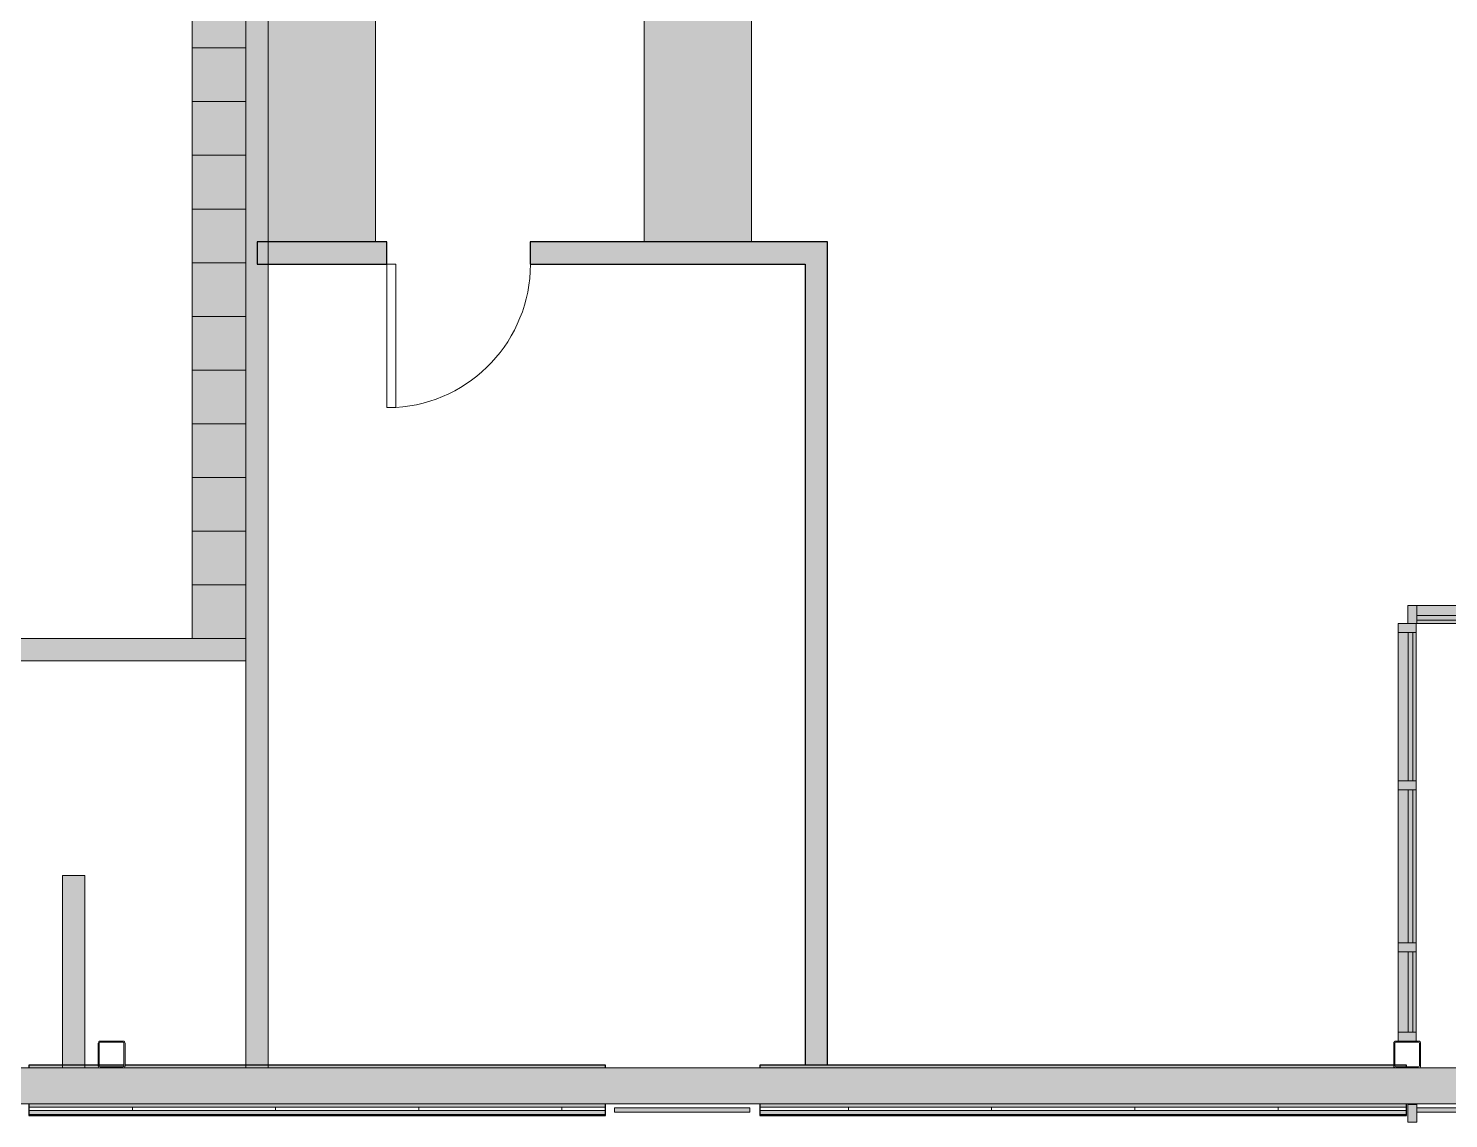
# Model space of a CAD drawing. Header units: inches. Extents: x 20461 to 27285, y -26063 to -19005.
# Drawn here: x 25672.8 to 25990.1, y -22798.6 to -22554.9 of the extents above; entities that cross this region are included whole.
import ezdxf

# ---------------------------------------------------------------- set-up
doc = ezdxf.new("R2010")
doc.units = ezdxf.units.IN
doc.header["$MEASUREMENT"] = 0
for name, color, linetype, lineweight in [('A-DOOR', 31, 'Continuous', 9), ('A-GLAZ-CURT', 52, 'Continuous', 9), ('A-GLAZ-CWMG', 51, 'Continuous', 9), ('A-WALL', 113, 'Continuous', 9), ('A-WALL-PATT', 111, 'Continuous', 25), ('C-BLDG-PADS', 91, 'Continuous', 9), ('I-FURN', 30, 'Continuous', 9), ('I-WALL', 2, 'Continuous', 9), ('L-SITE-WALL', 31, 'Continuous', 9), ('Q-CASE', 31, 'Continuous', 9), ('S-BEAM', 12, 'Continuous', 9), ('S-COLS', 52, 'Continuous', 9)]:
    doc.layers.add(name, color=color, linetype=linetype, lineweight=lineweight)
pattern_1 = [(0, (0, 0), (0, 32), []), (90, (0, 0), (-32, 2e-15), [])]

# ---------------------------------------------------------------- blocks, each defined once
blk = doc.blocks.new('Locker-Double Stacked-12_ x 12_-2317-12_ x 12_-2317 - Locker-Double Stacked-12_ x 12_-2317-300089 - 2696-300533-Site Plan - Phase 1')
at = {"layer": 'I-FURN'}
blk.add_hatch(color=251, dxfattribs=at).paths.add_polyline_path([(0, 0), (12, 0), (12, 12), (0, 12), (0, 5.04)], flags=0)
at = {"layer": 'I-FURN', "color": 7}
for p, q in [((0, 12), (0, 0)), ((12, 12), (0, 12)), ((12, 0), (12, 12)), ((0, 0), (12, 0))]:
    blk.add_line(p, q, dxfattribs=at)
blk = doc.blocks.new('Locker-Double Stacked-12_ x 12_-2318-12_ x 12_-2318 - Locker-Double Stacked-12_ x 12_-2318-300096 - 2980-300535-Site Plan - Phase 1')
at = {"layer": 'I-FURN'}
blk.add_hatch(color=251, dxfattribs=at).paths.add_polyline_path([(5.2, 0), (12, 0), (12, 12), (0, 12), (0, 0)], flags=0)
at = {"layer": 'I-FURN', "color": 7}
for p, q in [((0, 12), (0, 0)), ((12, 12), (0, 12)), ((12, 0), (12, 12)), ((0, 0), (12, 0))]:
    blk.add_line(p, q, dxfattribs=at)
blk = doc.blocks.new('Locker-Double Stacked-12_ x 12_-2319-12_ x 12_-2319 - Locker-Double Stacked-12_ x 12_-2319-300103 - 3264-300537-Site Plan - Phase 1')
at = {"layer": 'I-FURN'}
blk.add_hatch(color=251, dxfattribs=at).paths.add_polyline_path([(5.2, 0), (12, 0), (12, 12), (0, 12), (0, 0)], flags=0)
at = {"layer": 'I-FURN', "color": 7}
for p, q in [((0, 12), (0, 0)), ((12, 12), (0, 12)), ((12, 0), (12, 12)), ((0, 0), (12, 0))]:
    blk.add_line(p, q, dxfattribs=at)
blk = doc.blocks.new('Locker-Double Stacked-12_ x 12_-2320-12_ x 12_-2320 - Locker-Double Stacked-12_ x 12_-2320-300110 - 3548-300539-Site Plan - Phase 1')
at = {"layer": 'I-FURN'}
blk.add_hatch(color=251, dxfattribs=at).paths.add_polyline_path([(5.2, 0), (12, 0), (12, 12), (0, 12), (0, 0)], flags=0)
at = {"layer": 'I-FURN', "color": 7}
for p, q in [((0, 12), (0, 0)), ((12, 12), (0, 12)), ((12, 0), (12, 12)), ((0, 0), (12, 0))]:
    blk.add_line(p, q, dxfattribs=at)
blk = doc.blocks.new('Locker-Double Stacked-12_ x 12_-2321-12_ x 12_-2321 - Locker-Double Stacked-12_ x 12_-2321-300117 - 3832-300541-Site Plan - Phase 1')
at = {"layer": 'I-FURN'}
blk.add_hatch(color=251, dxfattribs=at).paths.add_polyline_path([(5.2, 0), (12, 0), (12, 12), (0, 12), (0, 0)], flags=0)
at = {"layer": 'I-FURN', "color": 7}
for p, q in [((0, 12), (0, 0)), ((12, 12), (0, 12)), ((12, 0), (12, 12)), ((0, 0), (12, 0))]:
    blk.add_line(p, q, dxfattribs=at)
blk = doc.blocks.new('Locker-Double Stacked-12_ x 12_-2322-12_ x 12_-2322 - Locker-Double Stacked-12_ x 12_-2322-300124 - 4116-300543-Site Plan - Phase 1')
at = {"layer": 'I-FURN'}
blk.add_hatch(color=251, dxfattribs=at).paths.add_polyline_path([(5.2, 0), (12, 0), (12, 12), (0, 12), (0, 0)], flags=0)
at = {"layer": 'I-FURN', "color": 7}
for p, q in [((0, 12), (0, 0)), ((12, 12), (0, 12)), ((12, 0), (12, 12)), ((0, 0), (12, 0))]:
    blk.add_line(p, q, dxfattribs=at)
blk = doc.blocks.new('Locker-Double Stacked-12_ x 12_-2324-12_ x 12_-2324 - Locker-Double Stacked-12_ x 12_-2324-300131 - 4400-300545-Site Plan - Phase 1')
at = {"layer": 'I-FURN'}
blk.add_hatch(color=251, dxfattribs=at).paths.add_polyline_path([(5.2, 0), (12, 0), (12, 12), (0, 12), (0, 0)], flags=0)
at = {"layer": 'I-FURN', "color": 7}
for p, q in [((0, 12), (0, 0)), ((12, 12), (0, 12)), ((12, 0), (12, 12)), ((0, 0), (12, 0))]:
    blk.add_line(p, q, dxfattribs=at)
blk = doc.blocks.new('Locker-Double Stacked-12_ x 12_-2325-12_ x 12_-2325 - Locker-Double Stacked-12_ x 12_-2325-300138 - 4684-300547-Site Plan - Phase 1')
at = {"layer": 'I-FURN'}
blk.add_hatch(color=251, dxfattribs=at).paths.add_polyline_path([(5.2, 0), (12, 0), (12, 12), (0, 12), (0, 0)], flags=0)
at = {"layer": 'I-FURN', "color": 7}
for p, q in [((0, 12), (0, 0)), ((12, 12), (0, 12)), ((12, 0), (12, 12)), ((0, 0), (12, 0))]:
    blk.add_line(p, q, dxfattribs=at)
blk = doc.blocks.new('Locker-Double Stacked-12_ x 12_-2326-12_ x 12_-2326 - Locker-Double Stacked-12_ x 12_-2326-300145 - 4968-300549-Site Plan - Phase 1')
at = {"layer": 'I-FURN'}
blk.add_hatch(color=251, dxfattribs=at).paths.add_polyline_path([(5.2, 0), (12, 0), (12, 12), (0, 12), (0, 0)], flags=0)
at = {"layer": 'I-FURN', "color": 7}
for p, q in [((0, 12), (0, 0)), ((12, 12), (0, 12)), ((12, 0), (12, 12)), ((0, 0), (12, 0))]:
    blk.add_line(p, q, dxfattribs=at)
blk = doc.blocks.new('Locker-Double Stacked-12_ x 12_-2327-12_ x 12_-2327 - Locker-Double Stacked-12_ x 12_-2327-300152 - 5252-300551-Site Plan - Phase 1')
at = {"layer": 'I-FURN'}
blk.add_hatch(color=251, dxfattribs=at).paths.add_polyline_path([(5.2, 0), (12, 0), (12, 12), (0, 12), (0, 0)], flags=0)
at = {"layer": 'I-FURN', "color": 7}
for p, q in [((0, 12), (0, 0)), ((12, 12), (0, 12)), ((12, 0), (12, 12)), ((0, 0), (12, 0))]:
    blk.add_line(p, q, dxfattribs=at)
blk = doc.blocks.new('Locker-Double Stacked-12_ x 12_-2328-12_ x 12_-2328 - Locker-Double Stacked-12_ x 12_-2328-300159 - 5536-300553-Site Plan - Phase 1')
at = {"layer": 'I-FURN'}
blk.add_hatch(color=251, dxfattribs=at).paths.add_polyline_path([(5.2, 0), (12, 0), (12, 12), (0, 12), (0, 0)], flags=0)
at = {"layer": 'I-FURN', "color": 7}
for p, q in [((0, 12), (0, 0)), ((12, 12), (0, 12)), ((12, 0), (12, 12)), ((0, 0), (12, 0))]:
    blk.add_line(p, q, dxfattribs=at)
blk = doc.blocks.new('Locker-Double Stacked-12_ x 12_-2329-12_ x 12_-2329 - Locker-Double Stacked-12_ x 12_-2329-300166 - 5820-300555-Site Plan - Phase 1')
at = {"layer": 'I-FURN'}
blk.add_hatch(color=251, dxfattribs=at).paths.add_polyline_path([(5.2, 0), (12, 0), (12, 12), (0, 12), (0, 0)], flags=0)
at = {"layer": 'I-FURN', "color": 7}
for p, q in [((0, 12), (0, 0)), ((12, 12), (0, 12)), ((12, 0), (12, 12)), ((0, 0), (12, 0))]:
    blk.add_line(p, q, dxfattribs=at)
blk = doc.blocks.new('Locker Rooms_MASTER_ifc-1-Site Plan - Phase 1')
at = {"layer": 'A-WALL'}
for points in [[(25721.39, -22787.3), (25726.39, -22787.3), (25726.39, -22363.99), (25721.39, -22363.99), (25721.39, -22773.58)], [(25721.39, -22696.3), (25721.39, -22691.3), (25644.89, -22691.3), (25644.89, -22696.3), (25714.59, -22696.3)], [(25685.39, -22787.3), (25685.39, -22744.3), (25680.39, -22744.3), (25680.39, -22787.3)]]:
    blk.add_hatch(color=57, dxfattribs=at).paths.add_polyline_path(points, flags=0)
at = {"layer": 'A-WALL', "color": 7}
for p, q in [((25726.39, -22787.35), (25726.39, -22363.99)), ((25709.39, -22691.3), (25644.89, -22691.3)), ((25721.39, -22691.3), (25721.39, -22787.35)), ((25721.39, -22696.3), (25721.39, -22691.3)), ((25644.89, -22696.3), (25721.39, -22696.3)), ((25680.39, -22744.3), (25680.39, -22787.33)), ((25685.39, -22744.3), (25680.39, -22744.3)), ((25685.39, -22787.33), (25685.39, -22744.3))]:
    blk.add_line(p, q, dxfattribs=at)
at = {"lineweight": 9}
for name, p in [('Locker-Double Stacked-12_ x 12_-2317-12_ x 12_-2317 - Locker-Double Stacked-12_ x 12_-2317-300089 - 2696-300533-Site Plan - Phase 1', (25709.39, -22559.3)), ('Locker-Double Stacked-12_ x 12_-2318-12_ x 12_-2318 - Locker-Double Stacked-12_ x 12_-2318-300096 - 2980-300535-Site Plan - Phase 1', (25709.39, -22571.3)), ('Locker-Double Stacked-12_ x 12_-2319-12_ x 12_-2319 - Locker-Double Stacked-12_ x 12_-2319-300103 - 3264-300537-Site Plan - Phase 1', (25709.39, -22583.3)), ('Locker-Double Stacked-12_ x 12_-2320-12_ x 12_-2320 - Locker-Double Stacked-12_ x 12_-2320-300110 - 3548-300539-Site Plan - Phase 1', (25709.39, -22595.3)), ('Locker-Double Stacked-12_ x 12_-2321-12_ x 12_-2321 - Locker-Double Stacked-12_ x 12_-2321-300117 - 3832-300541-Site Plan - Phase 1', (25709.39, -22607.3)), ('Locker-Double Stacked-12_ x 12_-2322-12_ x 12_-2322 - Locker-Double Stacked-12_ x 12_-2322-300124 - 4116-300543-Site Plan - Phase 1', (25709.39, -22619.3)), ('Locker-Double Stacked-12_ x 12_-2324-12_ x 12_-2324 - Locker-Double Stacked-12_ x 12_-2324-300131 - 4400-300545-Site Plan - Phase 1', (25709.39, -22631.3)), ('Locker-Double Stacked-12_ x 12_-2325-12_ x 12_-2325 - Locker-Double Stacked-12_ x 12_-2325-300138 - 4684-300547-Site Plan - Phase 1', (25709.39, -22643.3)), ('Locker-Double Stacked-12_ x 12_-2326-12_ x 12_-2326 - Locker-Double Stacked-12_ x 12_-2326-300145 - 4968-300549-Site Plan - Phase 1', (25709.39, -22655.3)), ('Locker-Double Stacked-12_ x 12_-2327-12_ x 12_-2327 - Locker-Double Stacked-12_ x 12_-2327-300152 - 5252-300551-Site Plan - Phase 1', (25709.39, -22667.3)), ('Locker-Double Stacked-12_ x 12_-2328-12_ x 12_-2328 - Locker-Double Stacked-12_ x 12_-2328-300159 - 5536-300553-Site Plan - Phase 1', (25709.39, -22679.3)), ('Locker-Double Stacked-12_ x 12_-2329-12_ x 12_-2329 - Locker-Double Stacked-12_ x 12_-2329-300166 - 5820-300555-Site Plan - Phase 1', (25709.39, -22691.3))]:
    blk.add_blockref(name, p, dxfattribs=at)
blk = doc.blocks.new('HSS-Hollow Structural Section-Column - HSS6X6X1_4-V8-Site Plan - Phase 1')
at = {"layer": 'S-COLS', "lineweight": 15}
for p, q in [((-3, 2.534), (-3, -2.534)), ((-2.767, -2.534), (-2.767, 2.534)), ((2.534, 3), (-2.534, 3)), ((-2.534, 2.767), (2.534, 2.767)), ((2.767, 2.534), (2.767, -2.534)), ((3, -2.534), (3, 2.534)), ((2.534, -2.767), (-2.534, -2.767)), ((-2.534, -3), (2.534, -3))]:
    blk.add_line(p, q, dxfattribs=at)
for centre, radius, start, end in [((-2.534, 2.534), 0.466, 90, 180), ((-2.534, 2.534), 0.233, 90, 180), ((2.534, 2.534), 0.466, 360, 90), ((2.534, 2.534), 0.233, 0, 90), ((-2.534, -2.534), 0.466, 180, 270), ((-2.534, -2.534), 0.233, 180, 270), ((2.534, -2.534), 0.466, 270, 360), ((2.534, -2.534), 0.233, 270, 360)]:
    blk.add_arc(centre, radius, start, end, dxfattribs=at)
blk = doc.blocks.new('HSS-Hollow Structural Section-Column - HSS6X6X1_4-V9-Site Plan - Phase 1')
at = {"layer": 'S-COLS', "lineweight": 15}
for p, q in [((-3, 2.534), (-3, -2.534)), ((-2.767, -2.534), (-2.767, 2.534)), ((2.534, 3), (-2.534, 3)), ((-2.534, 2.767), (2.534, 2.767)), ((2.767, 2.534), (2.767, -2.534)), ((3, -2.534), (3, 2.534)), ((2.534, -2.767), (-2.534, -2.767)), ((-2.534, -3), (2.534, -3))]:
    blk.add_line(p, q, dxfattribs=at)
for centre, radius, start, end in [((-2.534, 2.534), 0.466, 90, 180), ((-2.534, 2.534), 0.233, 90, 180), ((2.534, 2.534), 0.466, 360, 90), ((2.534, 2.534), 0.233, 0, 90), ((-2.534, -2.534), 0.466, 180, 270), ((-2.534, -2.534), 0.233, 180, 270), ((2.534, -2.534), 0.466, 270, 360), ((2.534, -2.534), 0.233, 270, 360)]:
    blk.add_arc(centre, radius, start, end, dxfattribs=at)
blk = doc.blocks.new('Casework 1 - Casework 1-456223-Site Plan - Phase 1')
at = {"layer": 'Q-CASE'}
h = blk.add_hatch(color=256, dxfattribs=at)
h.paths.add_polyline_path([(25810.39, -22590.66), (25834.39, -22590.66), (25834.39, -22419.55), (25810.39, -22419.55), (25810.39, -22542.26)], flags=0)
h.paths.add_polyline_path([(25750.39, -22590.66), (25750.39, -22371.55), (25834.39, -22371.55), (25834.39, -22347.55), (25726.39, -22347.55), (25726.39, -22590.66)], flags=0)
for p, q in [((25834.39, -22347.55), (25726.39, -22347.55)), ((25834.39, -22371.55), (25834.39, -22347.55)), ((25750.39, -22590.66), (25750.39, -22371.55)), ((25750.39, -22371.55), (25834.39, -22371.55)), ((25834.39, -22419.55), (25810.39, -22419.55)), ((25810.39, -22419.55), (25810.39, -22590.66)), ((25834.39, -22590.66), (25834.39, -22419.55))]:
    blk.add_line(p, q, dxfattribs=at)
blk = doc.blocks.new('Single-Flush - 32_ x 84_-489871-Site Plan - Phase 1')
at = {"layer": 'A-DOOR', "lineweight": 13}
for p, q in [((14, 2.5), (14, 34.5)), ((16, 34.5), (14, 34.5)), ((16, 2.5), (16, 34.5)), ((16, 2.5), (14, 2.5))]:
    blk.add_line(p, q, dxfattribs=at)
at = {"layer": 'A-DOOR'}
blk.add_arc((16, 2.5), 32.07, 93.5759, 180, dxfattribs=at)
blk = doc.blocks.new('Girt_C - 8_D-757212-Site Plan - Phase 1')
at = {"layer": 'S-BEAM'}
for points in [[(26266.89, -22787.49), (26266.89, -22787.3), (24627.39, -22787.4), (24627.39, -22787.49), (26163.21, -22787.49)], [(26266.89, -22795.12), (26266.89, -22787.49), (24627.39, -22787.49), (24627.39, -22795.12), (26163.21, -22795.12)], [(26266.89, -22795.3), (26266.89, -22795.12), (24627.39, -22795.21), (24627.39, -22795.3), (26163.21, -22795.3)]]:
    blk.add_hatch(color=256, dxfattribs=at).paths.add_polyline_path(points, flags=0)
for p, q in [((25688.86, -22787.3), (25404.42, -22787.3)), ((25978.36, -22787.3), (25693.92, -22787.3)), ((26266.89, -22787.3), (25983.42, -22787.3)), ((24627.39, -22795.3), (26266.89, -22795.3))]:
    blk.add_line(p, q, dxfattribs=at)
blk = doc.blocks.new('System Panel - Glazed-827451-Site Plan - Phase 1')
at = {"layer": 'A-GLAZ-CURT', "transparency": 33554649}
blk.add_hatch(color=256, dxfattribs=at).paths.add_polyline_path([(-16.53, 0.25), (16.53, 0.25), (16.53, 1.25), (-16.53, 1.25)], flags=0)
at = {"layer": 'A-GLAZ-CURT'}
for p, q in [((16.53, 1.25), (-16.53, 1.25)), ((-16.53, 1.25), (-16.53, 0.25)), ((-16.53, 0.25), (-16.53, 1.25)), ((16.53, 1.25), (-16.53, 1.25)), ((-16.53, 0.25), (16.53, 0.25)), ((-16.53, 0.25), (16.53, 0.25)), ((16.53, 0.25), (16.53, 1.25)), ((16.53, 1.25), (16.53, 0.25))]:
    blk.add_line(p, q, dxfattribs=at)
blk = doc.blocks.new('Rectangular Mullion - Rectangular Mullion 1-827460-Site Plan - Phase 1')
at = {"layer": 'A-GLAZ-CWMG'}
blk.add_hatch(color=256, dxfattribs=at).paths.add_polyline_path([(-2, 2), (-2, -2), (0, -2), (0, 2)], flags=0)
at = {"layer": 'A-GLAZ-CWMG', "lineweight": 13}
for p, q in [((0, 2), (-2, 2)), ((-2, 2), (-2, -2)), ((0, -2), (0, 2)), ((-2, -2), (0, -2))]:
    blk.add_line(p, q, dxfattribs=at)
blk = doc.blocks.new('System Panel - Glazed-V29-Site Plan - Phase 1')
at = {"layer": 'A-GLAZ-CURT', "transparency": 33554649}
blk.add_hatch(color=256, dxfattribs=at).paths.add_polyline_path([(-16.53, 1.25), (-16.53, 0.25), (16.53, 0.25), (16.53, 1.25)], flags=0)
at = {"layer": 'A-GLAZ-CURT'}
for p, q in [((16.53, 1.25), (-16.53, 1.25)), ((-16.53, 1.25), (-16.53, 0.25)), ((-16.53, 0.25), (-16.53, 1.25)), ((16.53, 1.25), (-16.53, 1.25)), ((-16.53, 0.25), (16.53, 0.25)), ((-16.53, 0.25), (16.53, 0.25)), ((16.53, 0.25), (16.53, 1.25)), ((16.53, 1.25), (16.53, 0.25))]:
    blk.add_line(p, q, dxfattribs=at)
blk = doc.blocks.new('Rectangular Mullion - Rectangular Mullion 1-771670-Site Plan - Phase 1')
at = {"layer": 'A-GLAZ-CWMG'}
h = blk.add_hatch(color=256, dxfattribs=at)
h.paths.add_polyline_path([(25983.02, -22687.93), (26016.08, -22687.93), (26016.08, -22687.18), (25983.02, -22687.18)], flags=0)
h.paths.add_polyline_path([(25983.02, -22686.18), (26016.08, -22686.18), (26016.08, -22683.93), (25983.02, -22683.93)], flags=0)
blk.add_hatch(color=256, dxfattribs=at).paths.add_polyline_path([(26016.08, -22687.18), (26016.08, -22686.18), (25983.02, -22686.18), (25983.02, -22687.18)], flags=0)
for p, q in [((25983.02, -22683.93), (26016.08, -22683.93)), ((25983.02, -22687.93), (26016.08, -22687.93))]:
    blk.add_line(p, q, dxfattribs=at)
blk = doc.blocks.new('Rectangular Mullion - Rectangular Mullion 1-827472-Site Plan - Phase 1')
at = {"layer": 'A-GLAZ-CWMG'}
blk.add_hatch(color=256, dxfattribs=at).paths.add_polyline_path([(-2, -2), (-2, 2), (0, 2), (0, -2)], flags=0)
at = {"layer": 'A-GLAZ-CWMG', "lineweight": 13}
for p, q in [((-2, 2), (0, 2)), ((-2, -2), (-2, 2)), ((0, 2), (0, -2)), ((0, -2), (-2, -2))]:
    blk.add_line(p, q, dxfattribs=at)
blk = doc.blocks.new('System Panel - Glazed-V32-Site Plan - Phase 1')
at = {"layer": 'A-GLAZ-CURT', "transparency": 33554649}
blk.add_hatch(color=256, dxfattribs=at).paths.add_polyline_path([(16.59, 1.25), (-16.59, 1.25), (-16.59, 0.25), (16.59, 0.25)], flags=0)
at = {"layer": 'A-GLAZ-CURT'}
for p, q in [((16.59, 1.25), (-16.59, 1.25)), ((-16.59, 1.25), (-16.59, 0.25)), ((-16.59, 0.25), (-16.59, 1.25)), ((16.59, 1.25), (-16.59, 1.25)), ((-16.59, 0.25), (16.59, 0.25)), ((-16.59, 0.25), (16.59, 0.25)), ((16.59, 0.25), (16.59, 1.25)), ((16.59, 1.25), (16.59, 0.25))]:
    blk.add_line(p, q, dxfattribs=at)
blk = doc.blocks.new('System Panel - Glazed-V28-Site Plan - Phase 1')
at = {"layer": 'A-GLAZ-CURT', "transparency": 33554649}
blk.add_hatch(color=256, dxfattribs=at).paths.add_polyline_path([(-17.09, 0.25), (17.09, 0.25), (17.09, 1.25), (-17.09, 1.25)], flags=0)
at = {"layer": 'A-GLAZ-CURT'}
for p, q in [((17.09, 1.25), (-17.09, 1.25)), ((-17.09, 1.25), (-17.09, 0.25)), ((-17.09, 0.25), (-17.09, 1.25)), ((17.09, 1.25), (-17.09, 1.25)), ((-17.09, 0.25), (17.09, 0.25)), ((-17.09, 0.25), (17.09, 0.25)), ((17.09, 0.25), (17.09, 1.25)), ((17.09, 1.25), (17.09, 0.25))]:
    blk.add_line(p, q, dxfattribs=at)
blk = doc.blocks.new('System Panel - Glazed-836903-Site Plan - Phase 1')
at = {"layer": 'A-GLAZ-CURT', "transparency": 33554649}
blk.add_hatch(color=256, dxfattribs=at).paths.add_polyline_path([(9, 1.25), (-9, 1.25), (-9, 0.25), (9, 0.25)], flags=0)
at = {"layer": 'A-GLAZ-CURT'}
for p, q in [((9, 1.25), (-9, 1.25)), ((-9, 1.25), (-9, 0.25)), ((-9, 0.25), (-9, 1.25)), ((9, 1.25), (-9, 1.25)), ((-9, 0.25), (9, 0.25)), ((-9, 0.25), (9, 0.25)), ((9, 0.25), (9, 1.25)), ((9, 1.25), (9, 0.25))]:
    blk.add_line(p, q, dxfattribs=at)
blk = doc.blocks.new('Rectangular Mullion - Rectangular Mullion 1-V33-Site Plan - Phase 1')
at = {"layer": 'A-GLAZ-CWMG'}
h = blk.add_hatch(color=256, dxfattribs=at)
h.paths.add_polyline_path([(25981.14, -22723.12), (25981.14, -22689.93), (25978.89, -22689.93), (25978.89, -22723.12), (25981.02, -22723.12)], flags=0)
h.paths.add_polyline_path([(25982.89, -22723.12), (25982.89, -22689.93), (25982.14, -22689.93), (25982.14, -22723.12)], flags=0)
blk.add_hatch(color=256, dxfattribs=at).paths.add_polyline_path([(25982.14, -22723.12), (25982.14, -22689.93), (25981.14, -22689.93), (25981.14, -22723.12)], flags=0)
for p, q in [((25978.89, -22723.12), (25978.89, -22689.93)), ((25982.89, -22723.12), (25982.89, -22689.93))]:
    blk.add_line(p, q, dxfattribs=at)
blk = doc.blocks.new('Rectangular Mullion - Rectangular Mullion 1-V16-Site Plan - Phase 1')
at = {"layer": 'A-GLAZ-CWMG'}
h = blk.add_hatch(color=256, dxfattribs=at)
h.paths.add_polyline_path([(24462.02, -22364.05), (24496.2, -22364.05), (24496.2, -22363.3), (24462.02, -22363.3)], flags=0)
h.paths.add_polyline_path([(24462.02, -22362.3), (24496.2, -22362.3), (24496.2, -22360.05), (24462.02, -22360.05)], flags=0)
blk.add_hatch(color=256, dxfattribs=at).paths.add_polyline_path([(24496.2, -22363.3), (24496.2, -22362.3), (24462.02, -22362.3), (24462.02, -22363.3)], flags=0)
for p, q in [((24462.02, -22360.05), (24496.2, -22360.05)), ((24462.02, -22364.05), (24496.2, -22364.05))]:
    blk.add_line(p, q, dxfattribs=at)
blk = doc.blocks.new('Rectangular Mullion - Rectangular Mullion 1-784806-Site Plan - Phase 1')
at = {"layer": 'A-GLAZ-CWMG'}
h = blk.add_hatch(color=256, dxfattribs=at)
h.paths.add_polyline_path([(25981.14, -22779.3), (25981.14, -22761.3), (25978.89, -22761.3), (25978.89, -22779.3)], flags=0)
h.paths.add_polyline_path([(25982.89, -22779.3), (25982.89, -22761.3), (25982.14, -22761.3), (25982.14, -22779.3)], flags=0)
blk.add_hatch(color=256, dxfattribs=at).paths.add_polyline_path([(25982.14, -22779.3), (25982.14, -22761.3), (25981.14, -22761.3), (25981.14, -22779.3)], flags=0)
for p, q in [((25978.89, -22779.3), (25978.89, -22761.3)), ((25982.89, -22779.3), (25982.89, -22761.3))]:
    blk.add_line(p, q, dxfattribs=at)
blk = doc.blocks.new('Rectangular Mullion - Rectangular Mullion 1-V34-Site Plan - Phase 1')
at = {"layer": 'A-GLAZ-CWMG'}
blk.add_hatch(color=256, dxfattribs=at).paths.add_polyline_path([(0, -2), (-2, -2), (-2, 2), (0, 2)], flags=0)
at = {"layer": 'A-GLAZ-CWMG', "lineweight": 13}
for p, q in [((-2, 2), (0, 2)), ((-2, -2), (-2, 2)), ((0, -2), (-2, -2))]:
    blk.add_line(p, q, dxfattribs=at)
blk = doc.blocks.new('Rectangular Mullion - Rectangular Mullion 1-836905-Site Plan - Phase 1')
at = {"layer": 'A-GLAZ-CWMG'}
blk.add_hatch(color=256, dxfattribs=at).paths.add_polyline_path([(-2, -2), (0, -2), (0, 2), (-2, 2)], flags=0)
at = {"layer": 'A-GLAZ-CWMG', "lineweight": 13}
for p, q in [((0, 2), (-2, 2)), ((-2, 2), (-2, -2)), ((0, -2), (0, 2)), ((-2, -2), (0, -2))]:
    blk.add_line(p, q, dxfattribs=at)
blk = doc.blocks.new('Rectangular Mullion - Rectangular Mullion 1-827470-Site Plan - Phase 1')
at = {"layer": 'A-GLAZ-CWMG'}
blk.add_hatch(color=256, dxfattribs=at).paths.add_polyline_path([(-1, 2), (1, 2), (1, -2), (-1, -2)], flags=0)
at = {"layer": 'A-GLAZ-CWMG', "lineweight": 13}
for p, q in [((-1, 2), (1, 2)), ((-1, -2), (-1, 2)), ((1, 2), (1, -2)), ((1, -2), (-1, -2))]:
    blk.add_line(p, q, dxfattribs=at)
blk = doc.blocks.new('System Panel - Glazed-827476-Site Plan - Phase 1')
at = {"layer": 'A-GLAZ-CURT', "transparency": 33554649}
blk.add_hatch(color=256, dxfattribs=at).paths.add_polyline_path([(15.12, 0.25), (15.12, 1.25), (-15.12, 1.25), (-15.12, 0.25), (2.59, 0.25)], flags=0)
at = {"layer": 'A-GLAZ-CURT'}
for p, q in [((15.12, 1.25), (-15.12, 1.25)), ((-15.12, 1.25), (-15.12, 0.25)), ((-15.12, 0.25), (-15.12, 1.25)), ((15.12, 1.25), (-15.12, 1.25)), ((-15.12, 0.25), (15.12, 0.25)), ((-15.12, 0.25), (15.12, 0.25)), ((15.12, 0.25), (15.12, 1.25)), ((15.12, 1.25), (15.12, 0.25))]:
    blk.add_line(p, q, dxfattribs=at)

msp = doc.modelspace()

# ---------------------------------------------------------------- hatches: boundary and pattern name
at = {"layer": 'A-WALL-PATT', "lineweight": 9}
h = msp.add_hatch(dxfattribs=at)
h.set_pattern_fill('FP_8', color=256, style=0, pattern_type=2)
h.set_pattern_definition(pattern_1)
h.paths.add_polyline_path([(25672.890225, -22796.80281), (25801.765225, -22796.80281), (25801.765225, -22796.05281), (25672.890225, -22796.05281)], flags=0)
h = msp.add_hatch(dxfattribs=at)
h.set_pattern_fill('FP_8', color=256, style=0, pattern_type=2)
h.set_pattern_definition(pattern_1)
h.paths.add_polyline_path([(25836.265225, -22796.80281), (25980.765225, -22796.80281), (25980.765225, -22796.05281), (25836.265225, -22796.05281)], flags=0)
at = {"layer": 'C-BLDG-PADS', "lineweight": 5}
h = msp.add_hatch(color=256, dxfattribs=at)
h.paths.add_polyline_path([(25803.765225, -22797.17781), (25834.015225, -22797.17781), (25834.015225, -22796.17781), (25803.765225, -22796.17781), (25803.765225, -22796.80281)], flags=0)
h.paths.add_polyline_path([(26281.202725, -22797.17781), (26281.515225, -22797.17781), (26281.515225, -22796.17781), (26271.390225, -22796.17781), (26271.390225, -22797.17781), (26281.20127, -22797.17781)], flags=0)
h.paths.add_polyline_path([(26160.827725, -22797.17781), (26160.827725, -22796.17781), (26126.640225, -22796.17781), (26126.640225, -22797.17781), (26127.640225, -22797.17781)], flags=0)
h.paths.add_polyline_path([(26090.452725, -22797.17781), (26124.640225, -22797.17781), (26124.640225, -22796.17781), (26090.452725, -22796.17781)], flags=0)
h.paths.add_polyline_path([(26197.015225, -22797.17781), (26197.015225, -22796.17781), (26162.827725, -22796.17781), (26162.827725, -22797.17781), (26163.214247, -22797.17781)], flags=0)
h.paths.add_polyline_path([(26016.077725, -22797.17781), (26016.077725, -22796.17781), (25983.015225, -22796.17781), (25983.015225, -22797.17781), (25994.980247, -22797.17781)], flags=0)
h.paths.add_polyline_path([(26233.202725, -22797.17781), (26233.202725, -22796.17781), (26199.015225, -22796.17781), (26199.015225, -22797.17781)], flags=0)
h.paths.add_polyline_path([(26269.390225, -22797.17781), (26269.390225, -22796.17781), (26235.202725, -22796.17781), (26235.202725, -22797.17781), (26266.890225, -22797.17781)], flags=0)
h.paths.add_polyline_path([(25080.015225, -22797.17781), (25110.265225, -22797.17781), (25110.265225, -22796.17781), (25080.015225, -22796.17781), (25080.015225, -22796.80281)], flags=0)
h.paths.add_polyline_path([(23584.265225, -22797.17781), (23614.515225, -22797.17781), (23614.515225, -22796.17781), (23584.265225, -22796.17781), (23584.265225, -22796.80281)], flags=0)
h.paths.add_polyline_path([(22812.265225, -22797.17781), (22842.515225, -22797.17781), (22842.515225, -22796.17781), (22812.265225, -22796.17781), (22812.265225, -22796.80281)], flags=0)
h.paths.add_polyline_path([(24208.577725, -22797.17781), (24241.765225, -22797.17781), (24241.765225, -22796.17781), (24208.577725, -22796.17781)], flags=0)
h.paths.add_polyline_path([(24170.390225, -22797.17781), (24170.390225, -22796.17781), (24136.202725, -22796.17781), (24136.202725, -22797.17781), (24144.406247, -22797.17781)], flags=0)
h.paths.add_polyline_path([(24101.265225, -22797.17781), (24134.202725, -22797.17781), (24134.202725, -22796.17781), (24101.265225, -22796.17781), (24101.265225, -22796.80281)], flags=0)
h.paths.add_polyline_path([(22069.452725, -22797.17781), (22095.765225, -22797.17781), (22095.765225, -22796.17781), (22061.577725, -22796.17781), (22061.577725, -22797.17781), (22068.995387, -22797.17781)], flags=0)
h.paths.add_polyline_path([(22206.327725, -22797.17781), (22240.515225, -22797.17781), (22240.515225, -22796.17781), (22206.327725, -22796.17781)], flags=0)
h.paths.add_polyline_path([(22421.452725, -22797.17781), (22421.452725, -22796.17781), (22387.265225, -22796.17781), (22387.265225, -22797.17781)], flags=0)
h.paths.add_polyline_path([(22456.515225, -22797.17781), (22456.515225, -22796.17781), (22423.452725, -22796.17781), (22423.452725, -22797.17781)], flags=0)
h.paths.add_polyline_path([(22097.765225, -22797.17781), (22131.952725, -22797.17781), (22131.952725, -22796.17781), (22097.765225, -22796.17781)], flags=0)
h.paths.add_polyline_path([(22242.515225, -22797.17781), (22276.702725, -22797.17781), (22276.702725, -22796.17781), (22242.515225, -22796.17781)], flags=0)
h.paths.add_polyline_path([(22278.702725, -22797.17781), (22312.890225, -22797.17781), (22312.890225, -22796.17781), (22278.702725, -22796.17781)], flags=0)
h.paths.add_polyline_path([(22204.327725, -22797.17781), (22204.327725, -22796.17781), (22170.140225, -22796.17781), (22170.140225, -22797.17781)], flags=0)
h.paths.add_polyline_path([(22314.890225, -22797.17781), (22349.077725, -22797.17781), (22349.077725, -22796.17781), (22314.890225, -22796.17781)], flags=0)
h.paths.add_polyline_path([(22385.265225, -22797.17781), (22385.265225, -22796.17781), (22351.077725, -22796.17781), (22351.077725, -22797.17781)], flags=0)
h.paths.add_polyline_path([(22133.952725, -22797.17781), (22168.140225, -22797.17781), (22168.140225, -22796.17781), (22133.952725, -22796.17781)], flags=0)
h.paths.add_polyline_path([(22059.765225, -22793.42781), (22060.765225, -22793.42781), (22060.765225, -22761.17781), (22059.765225, -22761.17781), (22059.765225, -22786.17781)], flags=0)
h.paths.add_polyline_path([(24135.452725, -22787.30281), (24136.452725, -22787.30281), (24136.452725, -22760.24031), (24135.452725, -22760.24031), (24135.452725, -22786.67781)], flags=0)
h.paths.add_polyline_path([(22059.765225, -22759.17781), (22060.765225, -22759.17781), (22060.765225, -22724.99031), (22059.765225, -22724.99031)], flags=0)
h.paths.add_polyline_path([(22059.765225, -22722.99031), (22060.765225, -22722.99031), (22060.765225, -22688.80281), (22059.765225, -22688.80281)], flags=0)
h.paths.add_polyline_path([(24136.452725, -22722.05281), (24136.452725, -22687.86531), (24135.452725, -22687.86531), (24135.452725, -22722.05281)], flags=0)
h.paths.add_polyline_path([(22059.765225, -22686.80281), (22060.765225, -22686.80281), (22060.765225, -22652.61531), (22059.765225, -22652.61531)], flags=0)
h.paths.add_polyline_path([(22059.765225, -22578.24031), (22060.765225, -22578.24031), (22060.765225, -22545.17781), (22059.765225, -22545.17781), (22059.765225, -22554.258645)], flags=0)
h.paths.add_polyline_path([(22059.765225, -22334.17781), (22060.765225, -22334.17781), (22060.765225, -22303.92781), (22059.765225, -22303.92781)], flags=0)
h.paths.add_polyline_path([(22059.765225, -21899.92781), (22060.765225, -21899.92781), (22060.765225, -21869.67781), (22059.765225, -21869.67781), (22059.765225, -21896.304645)], flags=0)
h.paths.add_polyline_path([(22060.765225, -21176.17781), (22060.765225, -21145.92781), (22059.765225, -21145.92781), (22059.765225, -21176.17781), (22060.140225, -21176.17781)], flags=0)
at = {"layer": 'I-WALL'}
h = msp.add_hatch(color=256, dxfattribs=at)
h.paths.add_polyline_path([(25851.390225, -22607.662185), (25851.390225, -22602.662185), (25784.890225, -22602.662185), (25784.890225, -22607.662185), (25846.390225, -22607.662185)], flags=0)
h.paths.add_polyline_path([(25723.890225, -22607.662185), (25752.890225, -22607.662185), (25752.890225, -22602.662185), (25723.890225, -22602.662185)], flags=0)
msp.add_hatch(color=256, dxfattribs=at).paths.add_polyline_path([(25851.390225, -22786.67781), (25851.390225, -22607.662185), (25846.390225, -22607.662185), (25846.390225, -22786.67781)], flags=0)
at = {"layer": 'L-SITE-WALL', "lineweight": 5}
h = msp.add_hatch(color=256, dxfattribs=at)
h.paths.add_polyline_path([(25688.390225, -22786.83681), (25688.728793, -22787.06981), (25688.856225, -22787.30281), (25688.526714, -22787.166322)], flags=0)
h.paths.add_polyline_path([(25714.590247, -22787.30281), (25801.765225, -22787.30281), (25801.765225, -22786.67781), (25694.390225, -22786.67781), (25694.390225, -22786.83681), (25694.157225, -22786.83681), (25694.088981, -22786.67781), (25688.623225, -22786.67781), (25688.526714, -22786.83681), (25688.390225, -22786.83681), (25688.324365, -22786.67781), (25672.890225, -22786.67781), (25672.890225, -22787.30281), (25688.856225, -22787.30281), (25688.856225, -22787.06981), (25693.924225, -22787.06981), (25693.924225, -22787.30281), (25694.390225, -22787.30281)], flags=0)
h.paths.add_polyline_path([(25693.924225, -22787.30281), (25694.157225, -22786.964242), (25694.321981, -22787.001566), (25694.157225, -22787.206299), (25694.088981, -22787.234566)], flags=0)
h = msp.add_hatch(color=256, dxfattribs=at)
h.paths.add_polyline_path([(25978.356225, -22787.30281), (25978.026714, -22787.166322), (25978.026714, -22786.911458), (25978.228793, -22787.06981)], flags=0)
h.paths.add_polyline_path([(25978.083249, -22787.30281), (25978.356225, -22787.30281), (25978.356225, -22787.06981), (25980.765225, -22787.001566), (25980.765225, -22786.67781), (25978.123225, -22786.67781), (25978.026714, -22786.83681), (25977.890225, -22786.83681), (25977.824365, -22786.67781), (25836.265225, -22786.67781), (25836.265225, -22787.30281), (25978.026714, -22787.30281)], flags=0)
for points in [[(25801.765225, -22796.05281), (25801.765225, -22795.30281), (25672.890225, -22795.30281), (25672.890225, -22796.05281), (25714.590247, -22796.05281)], [(25672.890225, -22797.67781), (25801.765225, -22797.67781), (25801.765225, -22796.80281), (25672.890225, -22796.80281)], [(25836.265225, -22796.05281), (25980.765225, -22796.05281), (25980.765225, -22795.30281), (25836.265225, -22795.30281)], [(25980.765225, -22797.67781), (25980.765225, -22796.80281), (25836.265225, -22796.80281), (25836.265225, -22797.67781), (25938.902247, -22797.67781)]]:
    msp.add_hatch(color=256, dxfattribs=at).paths.add_polyline_path(points, flags=0)
at = {"layer": 'L-SITE-WALL'}
for points in [[(25672.890225, -22797.92781), (25801.765225, -22797.92781), (25801.765225, -22797.67781), (25672.890225, -22797.67781)], [(25980.765225, -22797.92781), (25980.765225, -22797.67781), (25836.265225, -22797.67781), (25836.265225, -22797.92781), (25938.902247, -22797.92781)]]:
    msp.add_hatch(color=256, dxfattribs=at).paths.add_polyline_path(points, flags=0)

# ---------------------------------------------------------------- linework, layer by layer
at = {"layer": 'A-WALL'}
for p, q in [((25801.765225, -22796.05281), (25672.890225, -22796.05281)), ((25801.765225, -22796.80281), (25672.890225, -22796.80281)), ((25801.765225, -22797.67781), (25672.890225, -22797.67781)), ((25980.765225, -22796.05281), (25836.265225, -22796.05281)), ((25980.765225, -22796.80281), (25836.265225, -22796.80281)), ((25980.765225, -22797.67781), (25836.265225, -22797.67781))]:
    msp.add_line(p, q, dxfattribs=at)
at = {"layer": 'I-WALL', "lineweight": 25}
for p, q in [((25752.890225, -22602.662185), (25723.890225, -22602.662185)), ((25723.890225, -22602.662185), (25723.890225, -22607.662185)), ((25752.890225, -22607.662185), (25752.890225, -22602.662185)), ((25851.390225, -22602.662185), (25784.890225, -22602.662185)), ((25784.890225, -22602.662185), (25784.890225, -22607.662185)), ((25851.390225, -22786.67781), (25851.390225, -22602.662185)), ((25723.890225, -22607.662185), (25752.890225, -22607.662185)), ((25784.890225, -22607.662185), (25846.390225, -22607.662185)), ((25846.390225, -22607.662185), (25846.390225, -22786.67781))]:
    msp.add_line(p, q, dxfattribs=at)
at = {"layer": 'L-SITE-WALL', "lineweight": 25}
for p, q in [((25688.390225, -22786.67781), (25672.890225, -22786.67781)), ((25672.890225, -22786.67781), (25672.890225, -22787.327931)), ((25694.164535, -22786.67781), (25688.615915, -22786.67781)), ((25801.765225, -22786.67781), (25694.390225, -22786.67781)), ((25801.765225, -22787.347401), (25801.765225, -22786.67781)), ((25977.890225, -22786.67781), (25836.265225, -22786.67781)), ((25836.265225, -22786.67781), (25836.265225, -22787.345957)), ((25980.765225, -22786.67781), (25978.115915, -22786.67781)), ((25980.765225, -22787.06981), (25980.765225, -22786.67781)), ((25672.890225, -22795.27769), (25672.890225, -22797.92781)), ((25672.890225, -22797.92781), (25801.765225, -22797.92781)), ((25801.765225, -22797.92781), (25801.765225, -22795.27769)), ((25836.265225, -22795.27769), (25836.265225, -22797.92781)), ((25836.265225, -22797.92781), (25980.765225, -22797.92781)), ((25980.765225, -22797.92781), (25980.765225, -22795.27769))]:
    msp.add_line(p, q, dxfattribs=at)

# ---------------------------------------------------------------- block references
at = {"lineweight": 5}
msp.add_blockref('Locker Rooms_MASTER_ifc-1-Site Plan - Phase 1', (0, 0), dxfattribs=at)
at = {"layer": 'A-DOOR', "rotation": 180}
msp.add_blockref('Single-Flush - 32_ x 84_-489871-Site Plan - Phase 1', (25768.890225, -22605.162185), dxfattribs=at)
at = {"layer": 'A-GLAZ-CURT'}
for name, p, rotation in [('System Panel - Glazed-V29-Site Plan - Phase 1', (25999.546475, -22685.92781), 180), ('System Panel - Glazed-V32-Site Plan - Phase 1', (25980.890225, -22706.52156), 270), ('System Panel - Glazed-V28-Site Plan - Phase 1', (25980.890225, -22742.20906), 270), ('System Panel - Glazed-836903-Site Plan - Phase 1', (25980.890225, -22770.30281), 270)]:
    msp.add_blockref(name, p, dxfattribs=dict(at, rotation=rotation))
for name, p in [('System Panel - Glazed-827476-Site Plan - Phase 1', (25818.890225, -22797.42781)), ('System Panel - Glazed-827451-Site Plan - Phase 1', (25999.546475, -22797.42781))]:
    msp.add_blockref(name, p, dxfattribs=at)
at = {"layer": 'A-GLAZ-CWMG', "extrusion": (0, 0, -1)}
msp.add_blockref('Rectangular Mullion - Rectangular Mullion 1-827472-Site Plan - Phase 1', (-25981.015225, -22685.92781), dxfattribs=at)
at = {"layer": 'A-GLAZ-CWMG'}
for name in ['Rectangular Mullion - Rectangular Mullion 1-771670-Site Plan - Phase 1', 'Rectangular Mullion - Rectangular Mullion 1-V33-Site Plan - Phase 1', 'Rectangular Mullion - Rectangular Mullion 1-784806-Site Plan - Phase 1']:
    msp.add_blockref(name, (0, 0), dxfattribs=at)
for name, p, rotation in [('Rectangular Mullion - Rectangular Mullion 1-836905-Site Plan - Phase 1', (25980.890225, -22687.92781), 90), ('Rectangular Mullion - Rectangular Mullion 1-V16-Site Plan - Phase 1', (3618.837415, -47221.318036), 90), ('Rectangular Mullion - Rectangular Mullion 1-827460-Site Plan - Phase 1', (25981.015225, -22797.42781), 180)]:
    msp.add_blockref(name, p, dxfattribs=dict(at, rotation=rotation))
at = {"layer": 'A-GLAZ-CWMG', "extrusion": (0, 0, -1), "rotation": 270}
for name, p in [('Rectangular Mullion - Rectangular Mullion 1-827470-Site Plan - Phase 1', (-25980.890225, -22724.11531)), ('Rectangular Mullion - Rectangular Mullion 1-827470-Site Plan - Phase 1', (-25980.890225, -22760.30281)), ('Rectangular Mullion - Rectangular Mullion 1-V34-Site Plan - Phase 1', (-25980.890225, -22781.30281))]:
    msp.add_blockref(name, p, dxfattribs=at)
at = {"layer": 'Q-CASE'}
msp.add_blockref('Casework 1 - Casework 1-456223-Site Plan - Phase 1', (0, -12), dxfattribs=at)
at = {"layer": 'S-BEAM'}
msp.add_blockref('Girt_C - 8_D-757212-Site Plan - Phase 1', (0, 0), dxfattribs=at)
at = {"layer": 'S-COLS', "rotation": 180}
for name, p in [('HSS-Hollow Structural Section-Column - HSS6X6X1_4-V8-Site Plan - Phase 1', (25691.390225, -22784.30281)), ('HSS-Hollow Structural Section-Column - HSS6X6X1_4-V9-Site Plan - Phase 1', (25980.890225, -22784.30281))]:
    msp.add_blockref(name, p, dxfattribs=at)

doc.saveas('drawing.dxf')
